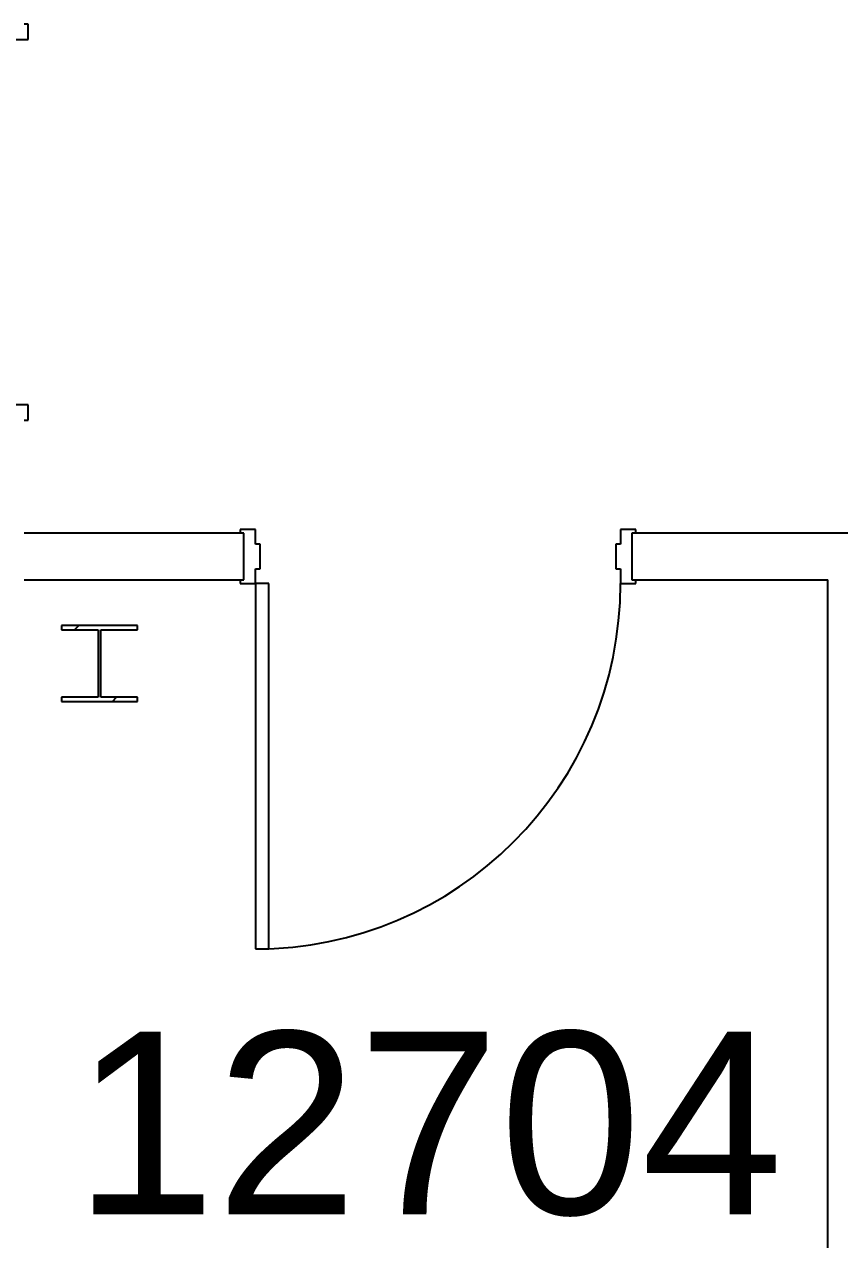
# Model space of a CAD drawing. Header units: inches. Extents: x -59 to 5673, y -29 to 4422.
# Drawn here: x 1845 to 1952.1, y 3287.4 to 3447.1 of the extents above; entities that cross this region are included whole.
import ezdxf

# ---------------------------------------------------------------- set-up
doc = ezdxf.new("R2010")
doc.units = ezdxf.units.IN
doc.header["$LTSCALE"] = 96
doc.header["$MEASUREMENT"] = 0
for name, color, linetype in [('A-ANNO-ROOM', 4, 'Continuous'), ('A-COLS', 5, 'Continuous'), ('A-DOOR', 2, 'Continuous'), ('A-WALL-FULL', 6, 'Continuous')]:
    doc.layers.add(name, color=color, linetype=linetype)
doc.styles.add('ARIAL', font='arial.ttf')

msp = doc.modelspace()

# ---------------------------------------------------------------- hatches: boundary and pattern name
at = {"layer": 'A-COLS'}
h = msp.add_hatch(dxfattribs=at)
h.set_pattern_fill('FP_15', color=256, angle=180, style=0, pattern_type=2)
h.set_pattern_definition([(45, (-0.0003, 0.0002), (-9.503515, 9.503515), []), (45, (-0.0003, 14.4), (-9.503515, 9.503515), [])])
h.paths.add_polyline_path([(1858.85, 3358.09), (1859.83, 3358.09), (1859.83, 3358.65), (1855, 3358.65), (1855, 3367.51), (1859.83, 3367.51), (1859.83, 3368.07), (1849.83, 3368.07), (1849.83, 3367.51), (1854.66, 3367.51), (1854.66, 3358.65), (1849.83, 3358.65), (1849.83, 3358.09)], flags=0)
at = {"layer": 'A-WALL-FULL', "lineweight": 9}
h = msp.add_hatch(dxfattribs=at)
h.set_pattern_fill('FP_19', color=256, style=0, pattern_type=2)
h.set_pattern_definition([(0, (0, 0), (30.72, 7.68), [1.267, -21.773, 1.267, -21.773, -122.88]), (0, (0, 0), (30.72, 7.68), [-46.08, 1.267, -44.813, 1.267, -21.773, -53.76]), (0, (0, 0), (30.72, 7.68), [-115.2, 1.267, -14.093, 1.267, -37.133]), (120, (11.52, 3.84), (-22.011075, 22.7643), [1.267, -21.773, 1.267, -21.773, -122.88]), (120, (11.52, 3.84), (-22.011075, 22.7643), [-46.08, 1.267, -44.813, 1.267, -21.773, -53.76]), (120, (11.52, 3.84), (-22.011075, 22.7643), [-115.2, 1.267, -14.093, 1.267, -37.133]), (240, (15.36, 19.2), (-8.708925, -30.4443), [1.267, -21.773, 1.267, -21.773, -122.88]), (240, (15.36, 19.2), (-8.708925, -30.4443), [-46.08, 1.267, -44.813, 1.267, -21.773, -53.76]), (240, (15.36, 19.2), (-8.708925, -30.4443), [-115.2, 1.267, -14.093, 1.267, -37.133])])
h.paths.add_polyline_path([(1941.86, 3379.58), (1950.58, 3379.58), (1950.58, 3380.2), (1924.83, 3380.2), (1924.83, 3379.58)], flags=0)
h.paths.add_polyline_path([(1844.95, 3379.58), (1873.83, 3379.58), (1873.83, 3380.2), (1844.95, 3380.2)], flags=0)
h = msp.add_hatch(dxfattribs=at)
h.set_pattern_fill('FP_30', color=256, angle=-90, style=0, pattern_type=2)
h.set_pattern_definition([(270, (-153807.04, 75812.95), (120, 7e-15), [96, 0, 0, 0]), (270, (-153807.04, 75825.44), (120, 7e-15), [96, 0, 0, 0]), (270, (-153807.04, 75827.44), (120, 7e-15), [96, 0, 0, 0]), (270, (-153807.04, 75829.43), (120, 7e-15), [96, 0, 0, 0]), (270, (-153807.04, 75831.44), (120, 7e-15), [96, 0, 0, 0]), (270, (-153807.04, 75833.44), (120, 7e-15), [96, 0, 0, 0]), (270, (-153807.04, 75835.43), (120, 7e-15), [96, 0, 0, 0]), (270, (-153807.04, 75826.43), (120, 7e-15), [96, 0, 0, 0]), (270, (-153807.04, 75828.44), (120, 7e-15), [96, 0, 0, 0]), (270, (-153807.04, 75830.44), (120, 7e-15), [96, 0, 0, 0]), (270, (-153807.04, 75832.43), (120, 7e-15), [96, 0, 0, 0]), (270, (-153807.04, 75834.44), (120, 7e-15), [96, 0, 0, 0]), (270, (-153807.04, 75836.44), (120, 7e-15), [96, 0, 0, 0]), (270, (-153807.04, 75825.95), (120, 7e-15), [96, 0, 0, 0]), (270, (-153807.04, 75827.95), (120, 7e-15), [96, 0, 0, 0]), (270, (-153807.04, 75829.95), (120, 7e-15), [96, 0, 0, 0]), (270, (-153807.04, 75831.95), (120, 7e-15), [96, 0, 0, 0]), (270, (-153807.04, 75833.95), (120, 7e-15), [96, 0, 0, 0]), (270, (-153807.04, 75835.95), (120, 7e-15), [96, 0, 0, 0]), (270, (-153807.04, 75824.95), (120, 7e-15), [96, 0, 0, 0]), (270, (-153807.04, 75826.95), (120, 7e-15), [96, 0, 0, 0]), (270, (-153807.04, 75828.95), (120, 7e-15), [96, 0, 0, 0]), (270, (-153807.04, 75830.95), (120, 7e-15), [96, 0, 0, 0]), (270, (-153807.04, 75832.95), (120, 7e-15), [96, 0, 0, 0]), (270, (-153807.04, 75834.95), (120, 7e-15), [96, 0, 0, 0]), (270, (-153807.04, 75836.95), (120, 7e-15), [96, 0, 0, 0]), (270, (-153807.04, 75849.44), (120, 7e-15), [96, 0, 0, 0]), (270, (-153807.04, 75851.44), (120, 7e-15), [96, 0, 0, 0]), (270, (-153807.04, 75853.43), (120, 7e-15), [96, 0, 0, 0]), (270, (-153807.04, 75855.44), (120, 7e-15), [96, 0, 0, 0]), (270, (-153807.04, 75857.44), (120, 7e-15), [96, 0, 0, 0]), (270, (-153807.04, 75859.43), (120, 7e-15), [96, 0, 0, 0]), (270, (-153807.04, 75873.44), (120, 7e-15), [96, 0, 0, 0]), (270, (-153807.04, 75875.44), (120, 7e-15), [96, 0, 0, 0]), (270, (-153807.04, 75877.43), (120, 7e-15), [96, 0, 0, 0]), (270, (-153807.04, 75879.44), (120, 7e-15), [96, 0, 0, 0]), (270, (-153807.04, 75881.44), (120, 7e-15), [96, 0, 0, 0]), (270, (-153807.04, 75883.43), (120, 7e-15), [96, 0, 0, 0]), (270, (-153807.04, 75885.44), (120, 7e-15), [96, 0, 0, 0]), (270, (-153807.04, 75887.44), (120, 7e-15), [96, 0, 0, 0]), (270, (-153807.04, 75889.43), (120, 7e-15), [96, 0, 0, 0]), (270, (-153807.04, 75891.44), (120, 7e-15), [96, 0, 0, 0]), (270, (-153807.04, 75893.44), (120, 7e-15), [96, 0, 0, 0]), (270, (-153807.04, 75895.43), (120, 7e-15), [96, 0, 0, 0]), (270, (-153807.04, 75897.44), (120, 7e-15), [96, 0, 0, 0]), (270, (-153807.04, 75899.44), (120, 7e-15), [96, 0, 0, 0]), (270, (-153807.04, 75901.43), (120, 7e-15), [96, 0, 0, 0]), (270, (-153807.04, 75903.44), (120, 7e-15), [96, 0, 0, 0]), (270, (-153807.04, 75905.44), (120, 7e-15), [96, 0, 0, 0]), (270, (-153807.04, 75907.43), (120, 7e-15), [96, 0, 0, 0]), (270, (-153807.04, 75909.44), (120, 7e-15), [96, 0, 0, 0]), (270, (-153807.04, 75911.44), (120, 7e-15), [96, 0, 0, 0]), (270, (-153807.04, 75913.43), (120, 7e-15), [96, 0, 0, 0]), (270, (-153807.04, 75915.44), (120, 7e-15), [96, 0, 0, 0]), (270, (-153807.04, 75917.44), (120, 7e-15), [96, 0, 0, 0]), (270, (-153807.04, 75919.43), (120, 7e-15), [96, 0, 0, 0]), (270, (-153807.04, 75921.44), (120, 7e-15), [96, 0, 0, 0]), (270, (-153807.04, 75923.44), (120, 7e-15), [96, 0, 0, 0]), (270, (-153807.04, 75925.43), (120, 7e-15), [96, 0, 0, 0]), (270, (-153807.04, 75927.44), (120, 7e-15), [96, 0, 0, 0]), (270, (-153807.04, 75929.44), (120, 7e-15), [96, 0, 0, 0]), (270, (-153807.04, 75931.43), (120, 7e-15), [96, 0, 0, 0]), (270, (-153807.04, 75850.43), (120, 7e-15), [96, 0, 0, 0]), (270, (-153807.04, 75852.44), (120, 7e-15), [96, 0, 0, 0]), (270, (-153807.04, 75854.44), (120, 7e-15), [96, 0, 0, 0]), (270, (-153807.04, 75856.43), (120, 7e-15), [96, 0, 0, 0]), (270, (-153807.04, 75858.44), (120, 7e-15), [96, 0, 0, 0]), (270, (-153807.04, 75860.44), (120, 7e-15), [96, 0, 0, 0]), (270, (-153807.04, 75874.43), (120, 7e-15), [96, 0, 0, 0]), (270, (-153807.04, 75876.44), (120, 7e-15), [96, 0, 0, 0]), (270, (-153807.04, 75878.44), (120, 7e-15), [96, 0, 0, 0]), (270, (-153807.04, 75880.43), (120, 7e-15), [96, 0, 0, 0]), (270, (-153807.04, 75882.44), (120, 7e-15), [96, 0, 0, 0]), (270, (-153807.04, 75884.44), (120, 7e-15), [96, 0, 0, 0]), (270, (-153807.04, 75886.43), (120, 7e-15), [96, 0, 0, 0]), (270, (-153807.04, 75888.44), (120, 7e-15), [96, 0, 0, 0]), (270, (-153807.04, 75890.44), (120, 7e-15), [96, 0, 0, 0]), (270, (-153807.04, 75892.43), (120, 7e-15), [96, 0, 0, 0]), (270, (-153807.04, 75894.44), (120, 7e-15), [96, 0, 0, 0]), (270, (-153807.04, 75896.44), (120, 7e-15), [96, 0, 0, 0]), (270, (-153807.04, 75898.43), (120, 7e-15), [96, 0, 0, 0]), (270, (-153807.04, 75900.44), (120, 7e-15), [96, 0, 0, 0]), (270, (-153807.04, 75902.44), (120, 7e-15), [96, 0, 0, 0]), (270, (-153807.04, 75904.43), (120, 7e-15), [96, 0, 0, 0]), (270, (-153807.04, 75906.44), (120, 7e-15), [96, 0, 0, 0]), (270, (-153807.04, 75908.44), (120, 7e-15), [96, 0, 0, 0]), (270, (-153807.04, 75910.43), (120, 7e-15), [96, 0, 0, 0]), (270, (-153807.04, 75912.44), (120, 7e-15), [96, 0, 0, 0]), (270, (-153807.04, 75914.44), (120, 7e-15), [96, 0, 0, 0]), (270, (-153807.04, 75916.43), (120, 7e-15), [96, 0, 0, 0]), (270, (-153807.04, 75918.44), (120, 7e-15), [96, 0, 0, 0]), (270, (-153807.04, 75920.44), (120, 7e-15), [96, 0, 0, 0]), (270, (-153807.04, 75922.43), (120, 7e-15), [96, 0, 0, 0]), (270, (-153807.04, 75924.44), (120, 7e-15), [96, 0, 0, 0]), (270, (-153807.04, 75926.44), (120, 7e-15), [96, 0, 0, 0]), (270, (-153807.04, 75928.43), (120, 7e-15), [96, 0, 0, 0]), (270, (-153807.04, 75930.44), (120, 7e-15), [96, 0, 0, 0]), (270, (-153807.04, 75932.44), (120, 7e-15), [96, 0, 0, 0]), (270, (-153807.04, 75849.95), (120, 7e-15), [96, 0, 0, 0]), (270, (-153807.04, 75851.95), (120, 7e-15), [96, 0, 0, 0]), (270, (-153807.04, 75853.95), (120, 7e-15), [96, 0, 0, 0]), (270, (-153807.04, 75855.95), (120, 7e-15), [96, 0, 0, 0]), (270, (-153807.04, 75857.95), (120, 7e-15), [96, 0, 0, 0]), (270, (-153807.04, 75859.95), (120, 7e-15), [96, 0, 0, 0]), (270, (-153807.04, 75873.95), (120, 7e-15), [96, 0, 0, 0]), (270, (-153807.04, 75875.95), (120, 7e-15), [96, 0, 0, 0]), (270, (-153807.04, 75877.95), (120, 7e-15), [96, 0, 0, 0]), (270, (-153807.04, 75879.95), (120, 7e-15), [96, 0, 0, 0]), (270, (-153807.04, 75881.95), (120, 7e-15), [96, 0, 0, 0]), (270, (-153807.04, 75883.95), (120, 7e-15), [96, 0, 0, 0]), (270, (-153807.04, 75885.95), (120, 7e-15), [96, 0, 0, 0]), (270, (-153807.04, 75887.95), (120, 7e-15), [96, 0, 0, 0]), (270, (-153807.04, 75889.95), (120, 7e-15), [96, 0, 0, 0]), (270, (-153807.04, 75891.95), (120, 7e-15), [96, 0, 0, 0]), (270, (-153807.04, 75893.95), (120, 7e-15), [96, 0, 0, 0]), (270, (-153807.04, 75895.95), (120, 7e-15), [96, 0, 0, 0]), (270, (-153807.04, 75897.95), (120, 7e-15), [96, 0, 0, 0]), (270, (-153807.04, 75899.95), (120, 7e-15), [96, 0, 0, 0]), (270, (-153807.04, 75901.95), (120, 7e-15), [96, 0, 0, 0]), (270, (-153807.04, 75903.95), (120, 7e-15), [96, 0, 0, 0]), (270, (-153807.04, 75905.95), (120, 7e-15), [96, 0, 0, 0]), (270, (-153807.04, 75907.95), (120, 7e-15), [96, 0, 0, 0]), (270, (-153807.04, 75909.95), (120, 7e-15), [96, 0, 0, 0]), (270, (-153807.04, 75911.95), (120, 7e-15), [96, 0, 0, 0]), (270, (-153807.04, 75913.95), (120, 7e-15), [96, 0, 0, 0]), (270, (-153807.04, 75915.95), (120, 7e-15), [96, 0, 0, 0]), (270, (-153807.04, 75917.95), (120, 7e-15), [96, 0, 0, 0]), (270, (-153807.04, 75919.95), (120, 7e-15), [96, 0, 0, 0]), (270, (-153807.04, 75921.95), (120, 7e-15), [96, 0, 0, 0]), (270, (-153807.04, 75923.95), (120, 7e-15), [96, 0, 0, 0]), (270, (-153807.04, 75925.95), (120, 7e-15), [96, 0, 0, 0]), (270, (-153807.04, 75927.95), (120, 7e-15), [96, 0, 0, 0]), (270, (-153807.04, 75929.95), (120, 7e-15), [96, 0, 0, 0]), (270, (-153807.04, 75931.95), (120, 7e-15), [96, 0, 0, 0]), (270, (-153807.04, 75848.95), (120, 7e-15), [96, 0, 0, 0]), (270, (-153807.04, 75850.95), (120, 7e-15), [96, 0, 0, 0]), (270, (-153807.04, 75852.95), (120, 7e-15), [96, 0, 0, 0]), (270, (-153807.04, 75854.95), (120, 7e-15), [96, 0, 0, 0]), (270, (-153807.04, 75856.95), (120, 7e-15), [96, 0, 0, 0]), (270, (-153807.04, 75858.95), (120, 7e-15), [96, 0, 0, 0]), (270, (-153807.04, 75860.95), (120, 7e-15), [96, 0, 0, 0]), (270, (-153807.04, 75872.95), (120, 7e-15), [96, 0, 0, 0]), (270, (-153807.04, 75874.95), (120, 7e-15), [96, 0, 0, 0]), (270, (-153807.04, 75876.95), (120, 7e-15), [96, 0, 0, 0]), (270, (-153807.04, 75878.95), (120, 7e-15), [96, 0, 0, 0]), (270, (-153807.04, 75880.95), (120, 7e-15), [96, 0, 0, 0]), (270, (-153807.04, 75882.95), (120, 7e-15), [96, 0, 0, 0]), (270, (-153807.04, 75884.95), (120, 7e-15), [96, 0, 0, 0]), (270, (-153807.04, 75886.95), (120, 7e-15), [96, 0, 0, 0]), (270, (-153807.04, 75888.95), (120, 7e-15), [96, 0, 0, 0]), (270, (-153807.04, 75890.95), (120, 7e-15), [96, 0, 0, 0]), (270, (-153807.04, 75892.95), (120, 7e-15), [96, 0, 0, 0]), (270, (-153807.04, 75894.95), (120, 7e-15), [96, 0, 0, 0]), (270, (-153807.04, 75896.95), (120, 7e-15), [96, 0, 0, 0]), (270, (-153807.04, 75898.95), (120, 7e-15), [96, 0, 0, 0]), (270, (-153807.04, 75900.95), (120, 7e-15), [96, 0, 0, 0]), (270, (-153807.04, 75902.95), (120, 7e-15), [96, 0, 0, 0]), (270, (-153807.04, 75904.95), (120, 7e-15), [96, 0, 0, 0]), (270, (-153807.04, 75906.95), (120, 7e-15), [96, 0, 0, 0]), (270, (-153807.04, 75908.95), (120, 7e-15), [96, 0, 0, 0]), (270, (-153807.04, 75910.95), (120, 7e-15), [96, 0, 0, 0]), (270, (-153807.04, 75912.95), (120, 7e-15), [96, 0, 0, 0]), (270, (-153807.04, 75914.95), (120, 7e-15), [96, 0, 0, 0]), (270, (-153807.04, 75916.95), (120, 7e-15), [96, 0, 0, 0]), (270, (-153807.04, 75918.95), (120, 7e-15), [96, 0, 0, 0]), (270, (-153807.04, 75920.95), (120, 7e-15), [96, 0, 0, 0]), (270, (-153807.04, 75836.95), (120, 7e-15), [96, 0, 0, 0]), (270, (-153807.04, 75922.95), (120, 7e-15), [96, 0, 0, 0]), (270, (-153807.04, 75924.95), (120, 7e-15), [96, 0, 0, 0]), (270, (-153807.04, 75926.95), (120, 7e-15), [96, 0, 0, 0]), (270, (-153807.04, 75928.95), (120, 7e-15), [96, 0, 0, 0]), (270, (-153807.04, 75930.95), (120, 7e-15), [96, 0, 0, 0]), (270, (-153807.04, 75932.95), (120, 7e-15), [96, 0, 0, 0])])
h.paths.add_polyline_path([(1941.86, 3375.33), (1950.58, 3375.33), (1950.58, 3378.95), (1924.83, 3378.95), (1924.83, 3375.33)], flags=0)
h.paths.add_polyline_path([(1858.85, 3375.33), (1873.83, 3375.33), (1873.83, 3378.95), (1844.95, 3378.95), (1844.95, 3375.33)], flags=0)

# ---------------------------------------------------------------- linework, layer by layer
at = {"layer": 'A-COLS'}
for p, q in [((1859.83, 3368.07), (1849.83, 3368.07)), ((1849.83, 3368.07), (1849.83, 3367.51)), ((1849.83, 3367.51), (1854.66, 3367.51)), ((1854.66, 3367.51), (1854.66, 3358.65)), ((1855, 3358.65), (1855, 3367.51)), ((1855, 3367.51), (1859.83, 3367.51)), ((1859.83, 3367.51), (1859.83, 3368.07)), ((1854.66, 3358.65), (1849.83, 3358.65)), ((1849.83, 3358.65), (1849.83, 3358.09)), ((1849.83, 3358.09), (1859.83, 3358.09)), ((1859.83, 3358.65), (1855, 3358.65)), ((1859.83, 3358.09), (1859.83, 3358.65))]:
    msp.add_line(p, q, dxfattribs=at)
at = {"layer": 'A-DOOR'}
for p, q in [((1845.45, 3447.08), (1844.95, 3447.08)), ((1845.45, 3445.08), (1845.45, 3447.08)), ((1843.52, 3445.08), (1845.45, 3445.08)), ((1845.45, 3397.08), (1843.52, 3397.08)), ((1845.45, 3395.08), (1845.45, 3397.08)), ((1844.95, 3395.08), (1845.45, 3395.08)), ((1873.33, 3380.7), (1873.33, 3380.2)), ((1875.33, 3380.7), (1873.33, 3380.7)), ((1873.83, 3374.08), (1873.83, 3380.2)), ((1875.33, 3378.76), (1875.33, 3380.7)), ((1925.33, 3380.7), (1923.33, 3380.7)), ((1923.33, 3380.7), (1923.33, 3378.76)), ((1924.83, 3380.2), (1924.83, 3374.08)), ((1924.83, 3380.2), (1924.83, 3374.08)), ((1925.33, 3380.2), (1924.83, 3380.2)), ((1925.33, 3380.2), (1925.33, 3380.7)), ((1875.95, 3378.76), (1875.33, 3378.76)), ((1875.95, 3375.51), (1875.95, 3378.76)), ((1923.33, 3378.76), (1922.7, 3378.76)), ((1922.7, 3378.76), (1922.7, 3375.51)), ((1875.33, 3373.58), (1875.33, 3375.51)), ((1875.33, 3375.51), (1875.95, 3375.51)), ((1922.7, 3375.51), (1923.33, 3375.51)), ((1923.33, 3375.51), (1923.33, 3373.58)), ((1873.33, 3374.08), (1873.33, 3373.58)), ((1873.33, 3373.58), (1875.33, 3373.58)), ((1877.08, 3373.58), (1875.33, 3373.58)), ((1875.33, 3373.58), (1875.33, 3325.58)), ((1877.08, 3325.58), (1877.08, 3373.58)), ((1923.33, 3373.58), (1925.33, 3373.58)), ((1924.83, 3374.08), (1925.33, 3374.08)), ((1925.33, 3373.58), (1925.33, 3374.08)), ((1875.33, 3325.58), (1877.08, 3325.58))]:
    msp.add_line(p, q, dxfattribs=at)
msp.add_arc((1875.33, 3373.58), 48, 270, 0, dxfattribs=at)
msp.add_arc((1875.33, 3373.58), 48, 270, 0, dxfattribs=at)
at = {"layer": 'A-WALL-FULL'}
for p, q in [((1873.83, 3380.2), (1844.95, 3380.2)), ((2008.08, 3380.2), (1924.83, 3380.2)), ((1844.95, 3374.08), (1873.83, 3374.08)), ((1924.83, 3374.08), (1950.58, 3374.08)), ((1950.58, 3251.45), (1950.58, 3374.08))]:
    msp.add_line(p, q, dxfattribs=at)

# ---------------------------------------------------------------- texts
at = {"layer": 'A-ANNO-ROOM', "style": 'ARIAL'}
msp.add_text('12704', height=24, dxfattribs=at).set_placement((1851.48, 3290.71))

doc.saveas('drawing.dxf')
